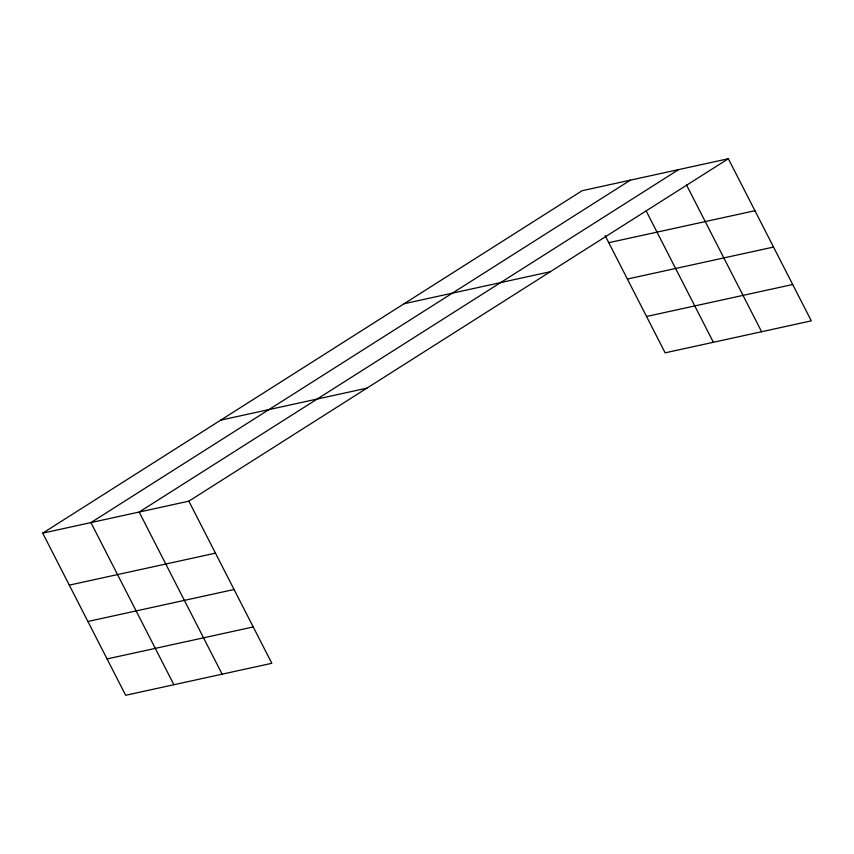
<?xml version="1.0" encoding="UTF-8"?>
<svg xmlns="http://www.w3.org/2000/svg" width="854" height="854" viewBox="0 0 854 854"><rect width="100%" height="100%" fill="white"/><g stroke="black" fill="none" stroke-linecap="round" stroke-linejoin="round"><path stroke-width="1.28" d="M42.7 533.142L188.862 501.17L271.828 663.302L125.666 695.273L42.7 533.142L582.172 190.698L728.334 158.727L811.3 320.858L665.138 352.83L605.144 235.597M630.401 180.141L90.93 522.595L173.896 684.727M678.642 169.594L139.17 512.037L222.136 674.169M188.862 501.17L728.334 158.727M608.774 242.685L754.936 210.714M404.145 303.704L550.307 271.732M627.38 279.034L773.532 247.062M646.542 316.482L792.704 284.51M220.727 420.136L366.889 388.164M69.302 585.129L215.464 553.157M87.909 621.477L234.06 589.506M107.07 658.925L253.232 626.953M686.499 184.955L761.608 331.726M646.126 210.863L713.368 342.283"/></g></svg>
